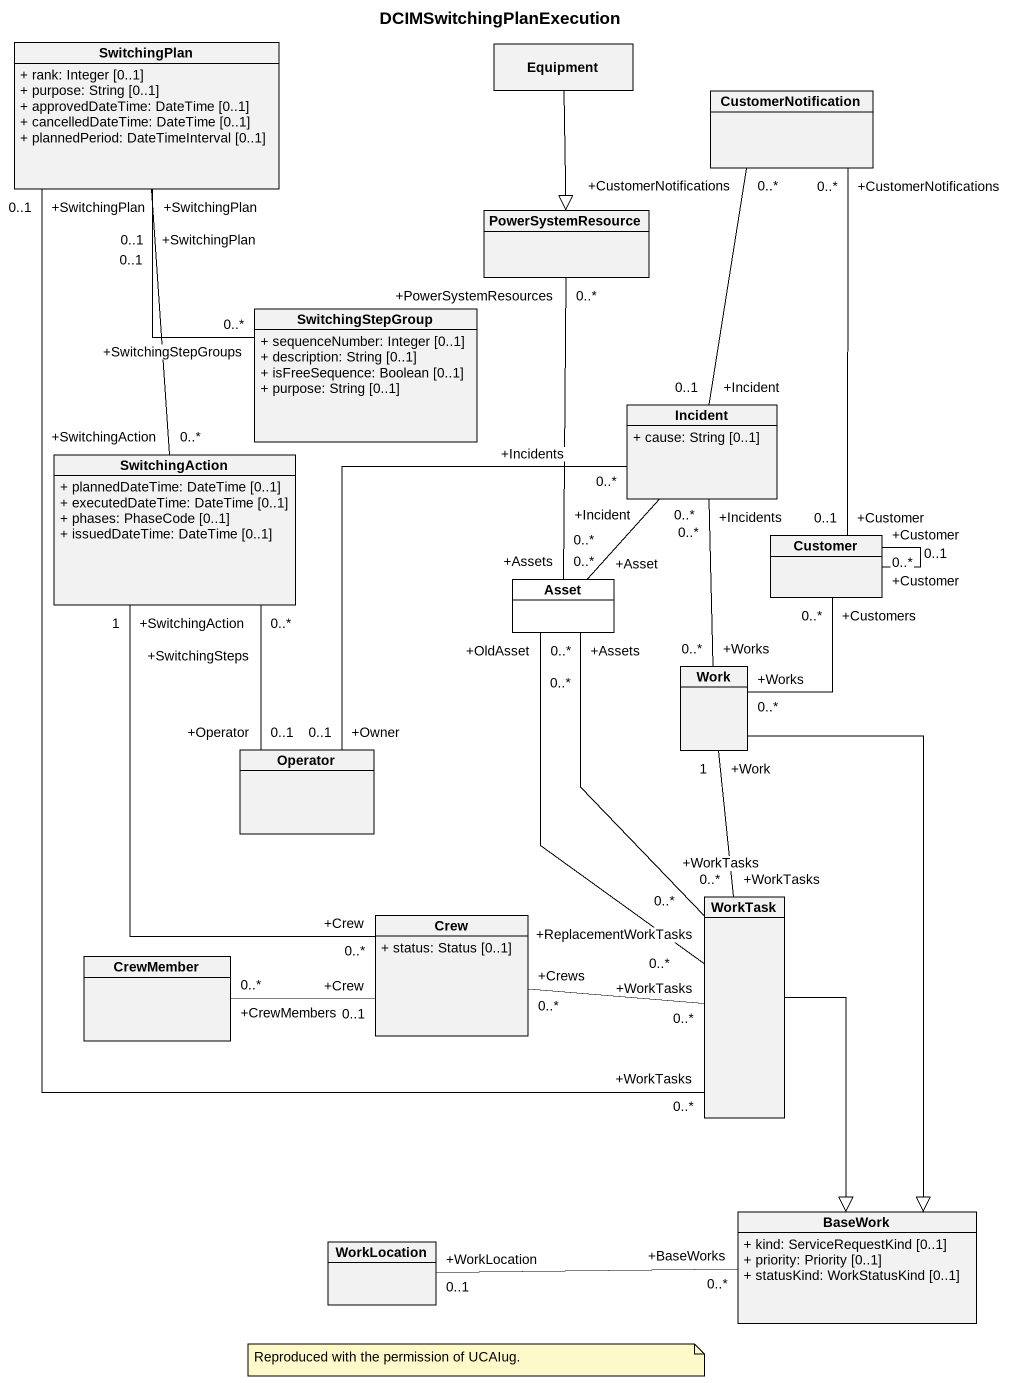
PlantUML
@startuml
title DCIMSwitchingPlanExecution
hide circle
hide empty members
skinparam classAttributeIconSize 0
class SwitchingPlan {
  + rank: Integer [0..1]
  + purpose: String [0..1]
  + approvedDateTime: DateTime [0..1]
  + cancelledDateTime: DateTime [0..1]
  + plannedPeriod: DateTimeInterval [0..1]
}
class Equipment
class CustomerNotification
class PowerSystemResource
class SwitchingStepGroup {
  + sequenceNumber: Integer [0..1]
  + description: String [0..1]
  + isFreeSequence: Boolean [0..1]
  + purpose: String [0..1]
}
class Incident {
  + cause: String [0..1]
}
class SwitchingAction {
  + plannedDateTime: DateTime [0..1]
  + executedDateTime: DateTime [0..1]
  + phases: PhaseCode [0..1]
  + issuedDateTime: DateTime [0..1]
}
class Customer
class Asset #FFFFFF
class Work
class Operator
class Crew {
  + status: Status [0..1]
}
class WorkTask
class CrewMember
class BaseWork {
  + kind: ServiceRequestKind [0..1]
  + priority: Priority [0..1]
  + statusKind: WorkStatusKind [0..1]
}
class WorkLocation
SwitchingPlan "+SwitchingPlan\n0..1" -- "+SwitchingStepGroups\n0..*" SwitchingStepGroup
SwitchingPlan "+SwitchingPlan\n0..1" -- "+WorkTasks\n0..*" WorkTask
Equipment --|> PowerSystemResource
CustomerNotification "+CustomerNotifications\n0..*" -- "+Customer\n0..1" Customer
Incident "+Incident\n0..1" -up- "+CustomerNotifications\n0..*" CustomerNotification
Incident "+Incident\n0..*" -- "+Asset\n0..*" Asset
Incident "+Incidents\n0..*" -- "+Works\n0..*" Work
Incident "+Incidents\n0..*" -- "+Owner\n0..1" Operator
SwitchingAction "+SwitchingAction\n0..*" -up- "+SwitchingPlan\n0..1" SwitchingPlan
SwitchingAction "+SwitchingSteps\n0..*" -- "+Operator\n0..1" Operator
SwitchingAction "+SwitchingAction\n1" -- "+Crew\n0..*" Crew
Customer "+Customer\n0..1" -- "+Customer\n0..*" Customer
Customer "+Customers\n0..*" -- "+Works\n0..*" Work
Asset "+Assets\n0..*" -up- "+PowerSystemResources\n0..*" PowerSystemResource
Work "+Work\n1" -- "+WorkTasks\n0..*" WorkTask
Work --|> BaseWork
Crew "+Crew\n0..1" -left- "+CrewMembers\n0..*" CrewMember
WorkTask "+ReplacementWorkTasks\n0..*" -up- "+OldAsset\n0..*" Asset
WorkTask "+WorkTasks\n0..*" -up- "+Assets\n0..*" Asset
WorkTask "+WorkTasks\n0..*" -left- "+Crews\n0..*" Crew
WorkTask --|> BaseWork
BaseWork "+BaseWorks\n0..*" -left- "+WorkLocation\n0..1" WorkLocation
note as N1
  Reproduced with the permission of UCAIug.
end note
@enduml
